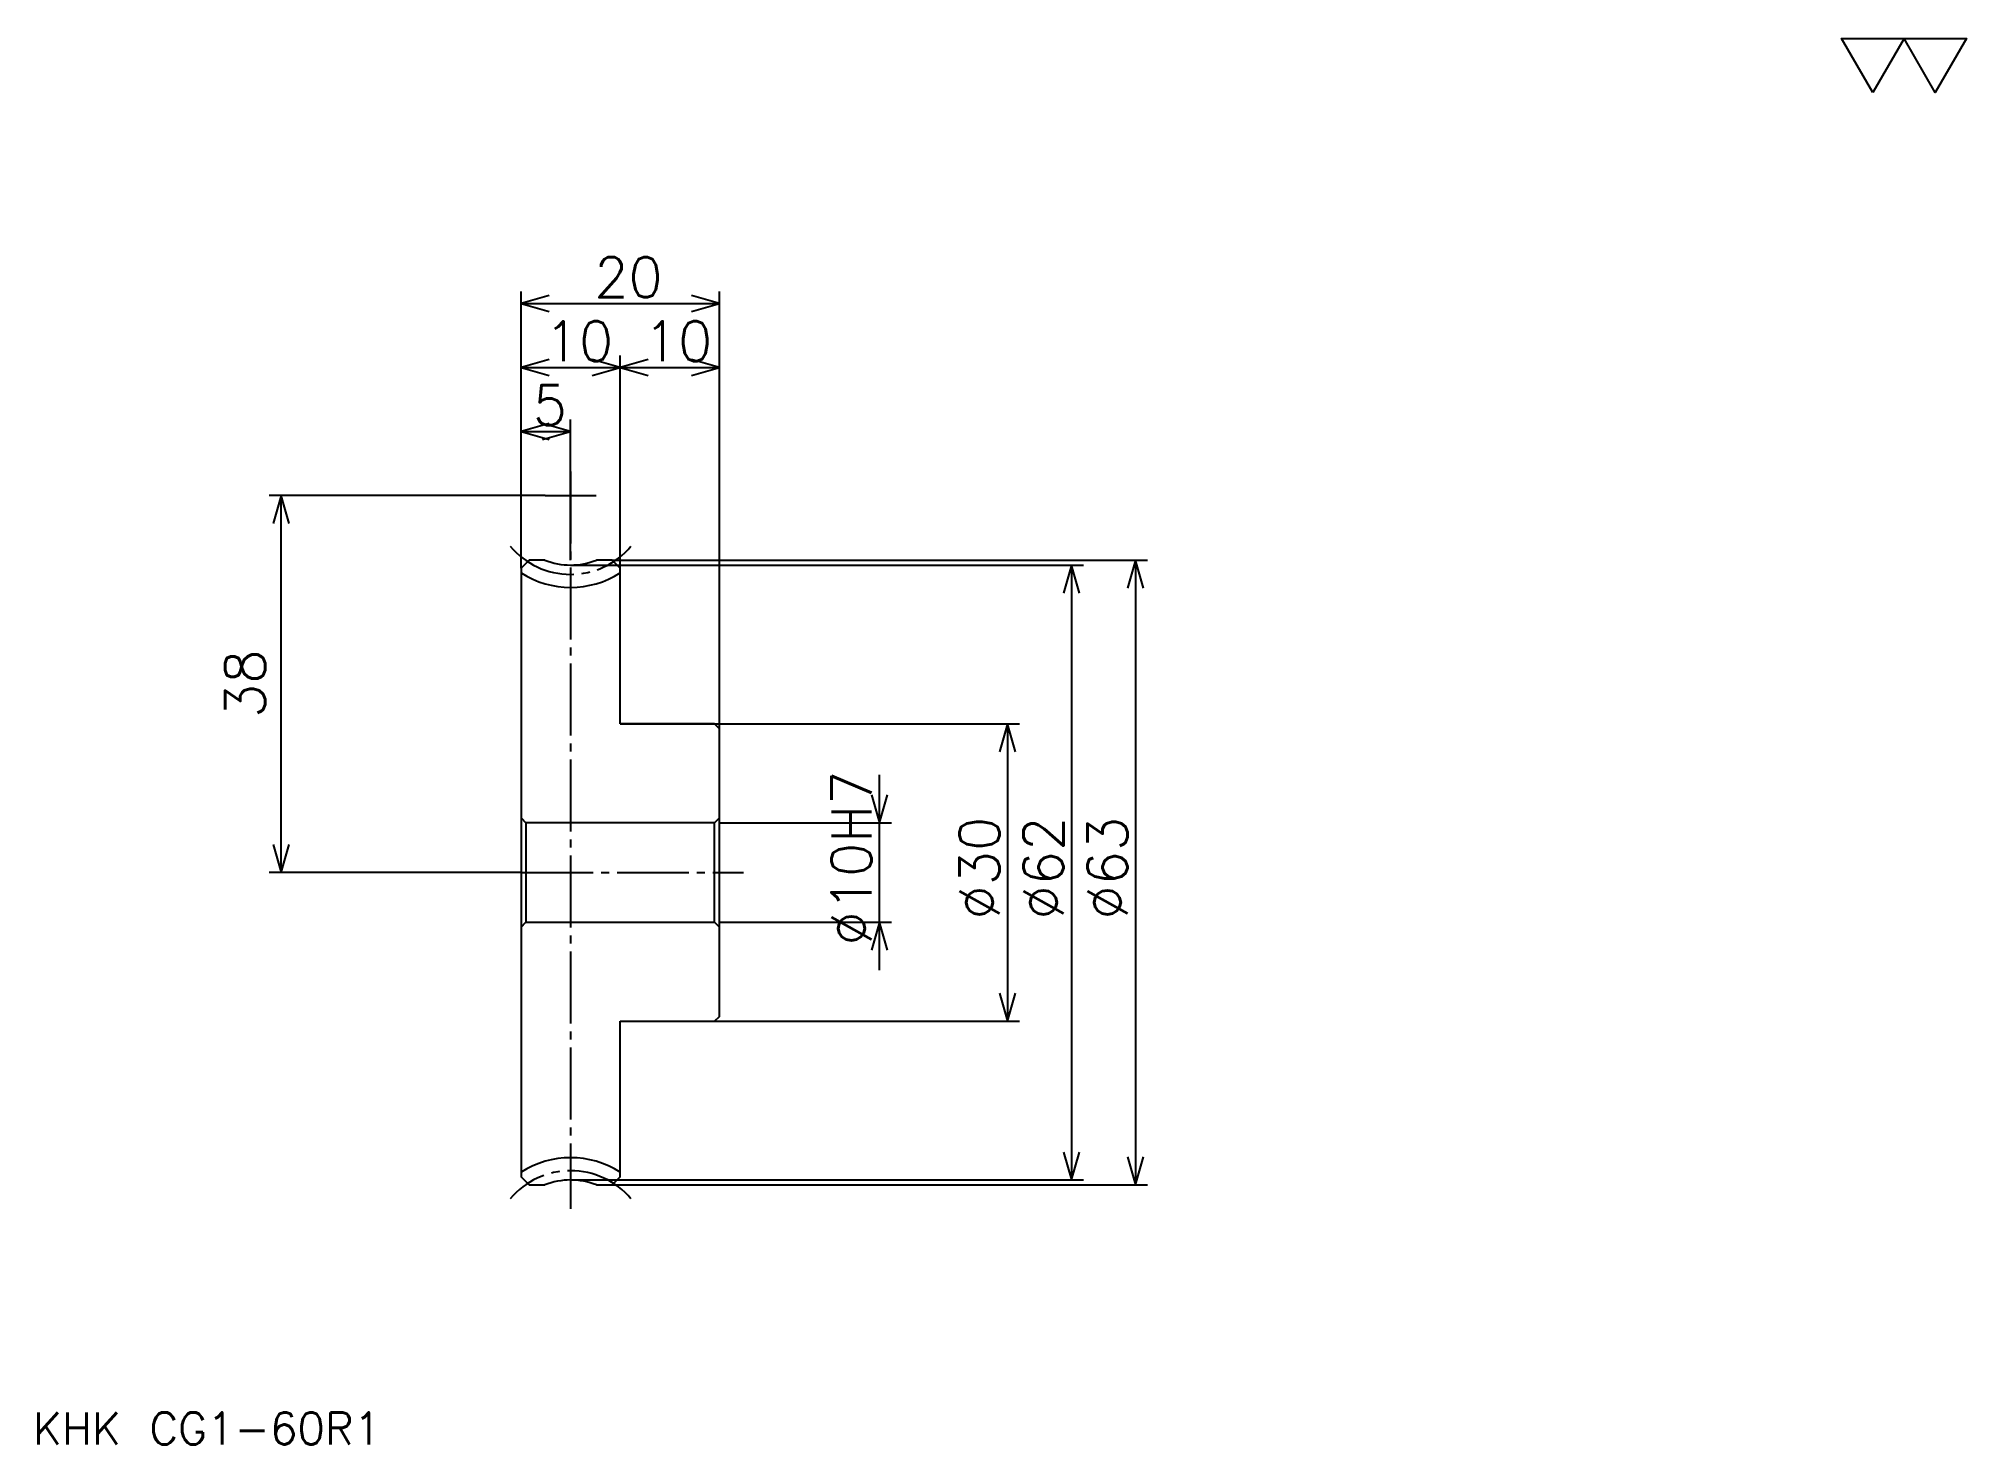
# Model space of a CAD drawing. Extents: x 9 to 203, y 9 to 151.
import ezdxf

# ---------------------------------------------------------------- set-up
doc = ezdxf.new("R2010")
doc.units = 0
doc.linetypes.add('DASHDOT', pattern=[9.677421, 7.258065, -0.806452, 0.806452, -0.806452])
doc.layers.get('0').update_dxf_attribs({"linetype": 'CONTINUOUS'})
doc.layers.add('DASHDOT', color=6, linetype='DASHDOT')
doc.styles.add('KANJI', font='TXT', dxfattribs={"bigfont": 'BIGFONT'})

msp = doc.modelspace()

# ---------------------------------------------------------------- linework, layer by layer
at = {"color": 5}
for p, q in [((57.258068, 98.032265), (57.258068, 125.096786)), ((77.258072, 98.032265), (77.258072, 125.096786)), ((57.258068, 123.8871), (77.258072, 123.8871)), ((67.258072, 98.032265), (67.258072, 118.645172)), ((57.258068, 117.435486), (67.258072, 117.435486)), ((67.258072, 117.435486), (77.258072, 117.435486)), ((57.258068, 110.983879), (62.258068, 110.983879)), ((62.258068, 98.032265), (62.258068, 112.193558)), ((59.677422, 104.532265), (31.854841, 104.532265)), ((33.064522, 66.532265), (33.064522, 104.532265)), ((57.258068, 97.225815), (57.258068, 98.032265)), ((62.258068, 97.532265), (77.258072, 97.532265)), ((66.451614, 98.032265), (77.258072, 98.032265)), ((67.258072, 97.225815), (67.258072, 98.032265)), ((77.258072, 98.032265), (120.403229, 98.032265)), ((77.258072, 81.032265), (77.258072, 98.032265)), ((77.258072, 97.532265), (113.951614, 97.532265)), ((112.741943, 97.532265), (112.741943, 35.532265)), ((119.19355, 98.032265), (119.19355, 35.032265)), ((67.258072, 81.532265), (77.258072, 81.532265)), ((77.258072, 81.532265), (107.5, 81.532265)), ((106.290329, 81.532265), (106.290329, 51.532265)), ((93.3871, 56.693554), (93.3871, 76.370972)), ((77.258072, 71.532265), (94.596779, 71.532265)), ((57.258068, 66.532265), (31.854843, 66.532265)), ((77.258072, 61.532265), (94.596779, 61.532265)), ((67.258072, 51.532265), (77.258072, 51.532265)), ((77.258072, 51.532265), (107.5, 51.532265)), ((62.258068, 35.532265), (77.258072, 35.532265)), ((66.451614, 35.032265), (77.258072, 35.032265)), ((77.258072, 35.532265), (113.951614, 35.532265)), ((77.258072, 35.032265), (120.403229, 35.032265))]:
    msp.add_line(p, q, dxfattribs=at)
at = {"color": 4}
for p, q in [((77.258072, 72.032265), (76.758072, 71.532265)), ((57.258068, 61.032265), (57.758068, 61.532265)), ((77.258072, 61.032265), (76.758072, 61.532265))]:
    msp.add_line(p, q, dxfattribs=at)
at = {"color": 7}
msp.add_lwpolyline([(193.548386, 145.161285), (190.403229, 150.6129), (202.983871, 150.6129), (199.838715, 145.161285), (196.693542, 150.6129), (193.548386, 145.161285)], dxfattribs=at)
at = {"color": 5}
for points in [[(60.08065, 124.693558), (57.258068, 123.8871), (60.08065, 123.080658)], [(74.435486, 123.080658), (77.258072, 123.8871), (74.435486, 124.693558)], [(60.08065, 118.241943), (57.258068, 117.435486), (60.08065, 116.629044)], [(64.435486, 116.629044), (67.258072, 117.435486), (64.435486, 118.241943)], [(70.08065, 118.241943), (67.258072, 117.435486), (70.08065, 116.629044)], [(74.435486, 116.629044), (77.258072, 117.435486), (74.435486, 118.241943)], [(60.08065, 111.790329), (57.258068, 110.983879), (60.08065, 110.177429)], [(59.435486, 110.177429), (62.258068, 110.983879), (59.435486, 111.790329)], [(33.870972, 101.709686), (33.064522, 104.532265), (32.258068, 101.709686)], [(113.548386, 94.709686), (112.741943, 97.532265), (111.935486, 94.709686)], [(120, 95.209686), (119.19355, 98.032265), (118.3871, 95.209686)], [(107.096771, 78.709686), (106.290329, 81.532265), (105.483871, 78.709686)], [(92.58065, 74.354843), (93.3871, 71.532265), (94.19355, 74.354843)], [(32.258068, 69.354843), (33.064522, 66.532265), (33.870972, 69.354843)], [(94.19355, 58.709686), (93.3871, 61.532265), (92.58065, 58.709686)], [(105.483871, 54.354843), (106.290329, 51.532265), (107.096771, 54.354843)], [(111.935486, 38.354843), (112.741943, 35.532265), (113.548386, 38.354843)], [(118.3871, 37.854843), (119.19355, 35.032265), (120, 37.854843)]]:
    msp.add_lwpolyline(points, dxfattribs=at)
at = {"color": 4}
for points in [[(59.659992, 98.032265), (58.064518, 98.032265), (57.258068, 97.225815), (57.258068, 61.032265)], [(67.258072, 81.532265), (67.258072, 97.225815), (66.451614, 98.032265), (64.856148, 98.032265)], [(67.258072, 51.532265), (76.758072, 51.532265), (77.258072, 52.032265), (77.258072, 81.032265), (76.758072, 81.532265), (67.258072, 81.532265)], [(57.258068, 72.032265), (57.758068, 71.532265), (57.758068, 61.532265), (76.758072, 61.532265), (76.758072, 71.532265), (57.758068, 71.532265)], [(57.258068, 61.032265), (57.258068, 35.838715), (58.064518, 35.032265), (59.659992, 35.032265)], [(64.856148, 35.032265), (66.451614, 35.032265), (67.258072, 35.838715), (67.258072, 51.532265)]]:
    msp.add_lwpolyline(points, dxfattribs=at)
for centre, radius, start, end in [((62.258068, 104.532265), 7, 248.21321192, 291.78678997), ((62.258068, 104.532265), 9.25, 237.27955407, 302.72044593), ((62.258068, 28.532265), 9.25, 57.27955407, 122.72044593), ((62.258068, 28.532265), 7, 68.21321003, 111.78678808)]:
    msp.add_arc(centre, radius, start, end, dxfattribs=at)
at = {"layer": 'DASHDOT', "color": 7}
for p, q in [((62.258068, 106.951614), (62.258068, 32.612911)), ((59.677422, 104.532265), (64.838715, 104.532265)), ((57.258068, 66.532265), (79.677422, 66.532265))]:
    msp.add_line(p, q, dxfattribs=at)
for centre, start, end in [((62.258068, 104.532265), 219.99999848, 320.00000152), ((62.258068, 28.532265), 39.99999848, 140.00000152)]:
    msp.add_arc(centre, 7.94, start, end, dxfattribs=at)

# ---------------------------------------------------------------- texts
at = {"color": 7, "style": 'KANJI'}
for s, height, p in [('20', 4.032258, (64.6371, 124.532265)), ('10', 4.032258, (59.6371, 118.08065)), ('10', 4.032258, (69.6371, 118.08065)), ('5', 4.032258, (58.447586, 111.629044)), ('KHK CG1-60R1', 3.225806, (8.064516, 8.870968))]:
    msp.add_text(s, height=height, dxfattribs=at).set_placement(p)
for s, p in [('38', (31.451616, 82.104843)), ('%%c10H7', (92.58065, 59.173393)), ('%%c30', (105.483871, 61.794361)), ('%%c62', (111.935486, 61.794361)), ('%%c63', (118.3871, 61.794361))]:
    msp.add_text(s, height=4.032258, rotation=90, dxfattribs=at).set_placement(p)

doc.saveas('drawing.dxf')
